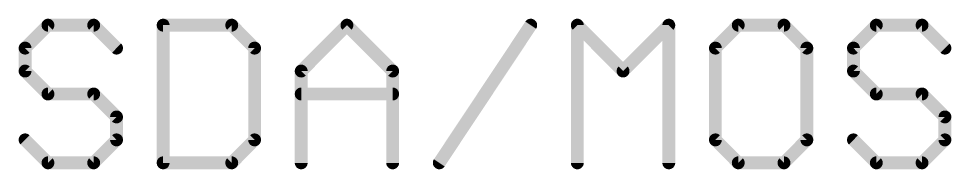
# Model space of a CAD drawing. Extents: x -27.3 to 28.4, y -24.7 to 14.
# Drawn here: x -27.28 to -16.22, y -1.4 to 0.38 of the extents above; entities that cross this region are included whole.
import ezdxf

# ---------------------------------------------------------------- set-up
doc = ezdxf.new("R2010")
doc.units = 0
doc.layers.add('51', color=53, linetype='CONTINUOUS')

msp = doc.modelspace()

# ---------------------------------------------------------------- linework, layer by layer
at = {"layer": '51', "const_width": 0.1524}
for points in [[(-26.9362, 0.3062), (-27.2074, 0.035)], [(-26.3939, 0.3062), (-26.9362, 0.3062)], [(-26.1227, 0.035), (-26.3939, 0.3062)], [(-25.5702, 0.3062), (-25.5702, -1.3208)], [(-24.7567, 0.3062), (-25.5702, 0.3062)], [(-24.4855, 0.035), (-24.7567, 0.3062)], [(-23.933, -0.2361), (-23.3907, 0.3062)], [(-23.3907, 0.3062), (-22.8484, -0.2361)], [(-22.2959, -1.3208), (-21.2112, 0.3062)], [(-20.6587, -1.3208), (-20.6587, 0.3062)], [(-20.6587, 0.3062), (-20.1164, -0.2361)], [(-20.1164, -0.2361), (-19.5741, 0.3062)], [(-19.5741, 0.3062), (-19.5741, -1.3208)], [(-18.7504, 0.3062), (-19.0216, 0.035)], [(-18.2081, 0.3062), (-18.7504, 0.3062)], [(-17.9369, 0.035), (-18.2081, 0.3062)], [(-17.1133, 0.3062), (-17.3844, 0.035)], [(-16.5709, 0.3062), (-17.1133, 0.3062)], [(-16.2998, 0.035), (-16.5709, 0.3062)], [(-27.2074, 0.035), (-27.2074, -0.2361)], [(-24.4855, -1.0496), (-24.4855, 0.035)], [(-19.0216, 0.035), (-19.0216, -1.0496)], [(-17.9369, -1.0496), (-17.9369, 0.035)], [(-17.3844, 0.035), (-17.3844, -0.2361)], [(-27.2074, -0.2361), (-26.9362, -0.5073)], [(-23.933, -1.3208), (-23.933, -0.2361)], [(-22.8484, -0.2361), (-22.8484, -1.3208)], [(-17.3844, -0.2361), (-17.1133, -0.5073)], [(-26.9362, -0.5073), (-26.3939, -0.5073)], [(-26.3939, -0.5073), (-26.1227, -0.7785)], [(-23.933, -0.5073), (-22.8484, -0.5073)], [(-17.1133, -0.5073), (-16.5709, -0.5073)], [(-16.5709, -0.5073), (-16.2998, -0.7785)], [(-26.1227, -0.7785), (-26.1227, -1.0496)], [(-16.2998, -0.7785), (-16.2998, -1.0496)], [(-26.9362, -1.3208), (-27.2074, -1.0496)], [(-26.1227, -1.0496), (-26.3939, -1.3208)], [(-24.7567, -1.3208), (-24.4855, -1.0496)], [(-19.0216, -1.0496), (-18.7504, -1.3208)], [(-18.2081, -1.3208), (-17.9369, -1.0496)], [(-17.1133, -1.3208), (-17.3844, -1.0496)], [(-16.2998, -1.0496), (-16.5709, -1.3208)], [(-26.3939, -1.3208), (-26.9362, -1.3208)], [(-25.5702, -1.3208), (-24.7567, -1.3208)], [(-18.7504, -1.3208), (-18.2081, -1.3208)], [(-16.5709, -1.3208), (-17.1133, -1.3208)]]:
    msp.add_lwpolyline(points, dxfattribs=at)
at = {"layer": '51', "const_width": 0.0762}
for points in [[(-26.9362, 0.3443, 1), (-26.9362, 0.2681)], [(-26.9092, 0.2792, 1), (-26.9631, 0.3331)], [(-26.3669, 0.3331, 1), (-26.4208, 0.2792)], [(-26.3939, 0.2681, 1), (-26.3939, 0.3443)], [(-25.5321, 0.3062, 1), (-25.6083, 0.3062)], [(-25.5702, 0.3443, 1), (-25.5702, 0.2681)], [(-24.7298, 0.3331, 1), (-24.7836, 0.2792)], [(-24.7567, 0.2681, 1), (-24.7567, 0.3443)], [(-23.3638, 0.3331, 1), (-23.4177, 0.2792)], [(-23.3638, 0.2792, 1), (-23.4177, 0.3331)], [(-21.1795, 0.2851, 1), (-21.2429, 0.3273)], [(-20.6318, 0.3331, 1), (-20.6857, 0.2792)], [(-20.6206, 0.3062, 1), (-20.6968, 0.3062)], [(-19.536, 0.3062, 1), (-19.6122, 0.3062)], [(-19.5471, 0.2792, 1), (-19.601, 0.3331)], [(-18.7504, 0.3443, 1), (-18.7504, 0.2681)], [(-18.7235, 0.2792, 1), (-18.7774, 0.3331)], [(-18.1811, 0.3331, 1), (-18.235, 0.2792)], [(-18.2081, 0.2681, 1), (-18.2081, 0.3443)], [(-17.1133, 0.3443, 1), (-17.1133, 0.2681)], [(-17.0863, 0.2792, 1), (-17.1402, 0.3331)], [(-16.544, 0.3331, 1), (-16.5979, 0.2792)], [(-16.5709, 0.2681, 1), (-16.5709, 0.3443)], [(-27.1693, 0.035, 1), (-27.2455, 0.035)], [(-24.4474, 0.035, 1), (-24.5236, 0.035)], [(-18.9835, 0.035, 1), (-19.0597, 0.035)], [(-17.8988, 0.035, 1), (-17.975, 0.035)], [(-17.3463, 0.035, 1), (-17.4225, 0.035)], [(-27.2343, 0.062, 1), (-27.1804, 0.0081)], [(-26.1496, 0.0081, 1), (-26.0958, 0.062)], [(-24.5125, 0.0081, 1), (-24.4586, 0.062)], [(-19.0485, 0.062, 1), (-18.9946, 0.0081)], [(-17.9639, 0.0081, 1), (-17.91, 0.062)], [(-17.4114, 0.062, 1), (-17.3575, 0.0081)], [(-16.3267, 0.0081, 1), (-16.2728, 0.062)], [(-27.1804, -0.2092, 1), (-27.2343, -0.2631)], [(-27.2455, -0.2361, 1), (-27.1693, -0.2361)], [(-23.96, -0.2092, 1), (-23.9061, -0.2631)], [(-23.8949, -0.2361, 1), (-23.9711, -0.2361)], [(-22.8103, -0.2361, 1), (-22.8865, -0.2361)], [(-22.8753, -0.2631, 1), (-22.8214, -0.2092)], [(-20.1433, -0.2092, 1), (-20.0895, -0.2631)], [(-20.1433, -0.2631, 1), (-20.0895, -0.2092)], [(-17.3575, -0.2092, 1), (-17.4114, -0.2631)], [(-17.4225, -0.2361, 1), (-17.3463, -0.2361)], [(-26.9362, -0.4692, 1), (-26.9362, -0.5454)], [(-26.9631, -0.5342, 1), (-26.9092, -0.4804)], [(-26.3669, -0.4804, 1), (-26.4208, -0.5342)], [(-26.3939, -0.5454, 1), (-26.3939, -0.4692)], [(-23.933, -0.4692, 1), (-23.933, -0.5454)], [(-22.8484, -0.5454, 1), (-22.8484, -0.4692)], [(-17.1133, -0.4692, 1), (-17.1133, -0.5454)], [(-17.1402, -0.5342, 1), (-17.0863, -0.4804)], [(-16.544, -0.4804, 1), (-16.5979, -0.5342)], [(-16.5709, -0.5454, 1), (-16.5709, -0.4692)], [(-26.0846, -0.7785, 1), (-26.1608, -0.7785)], [(-26.1496, -0.8054, 1), (-26.0958, -0.7515)], [(-16.2617, -0.7785, 1), (-16.3379, -0.7785)], [(-16.3267, -0.8054, 1), (-16.2728, -0.7515)], [(-27.1804, -1.0227, 1), (-27.2343, -1.0766)], [(-26.0958, -1.0766, 1), (-26.1496, -1.0227)], [(-24.4586, -1.0766, 1), (-24.5125, -1.0227)], [(-18.9946, -1.0227, 1), (-19.0485, -1.0766)], [(-17.91, -1.0766, 1), (-17.9639, -1.0227)], [(-17.3575, -1.0227, 1), (-17.4114, -1.0766)], [(-16.2728, -1.0766, 1), (-16.3267, -1.0227)], [(-26.1608, -1.0496, 1), (-26.0846, -1.0496)], [(-24.5236, -1.0496, 1), (-24.4474, -1.0496)], [(-19.0597, -1.0496, 1), (-18.9835, -1.0496)], [(-17.975, -1.0496, 1), (-17.8988, -1.0496)], [(-16.3379, -1.0496, 1), (-16.2617, -1.0496)], [(-26.9362, -1.2827, 1), (-26.9362, -1.3589)], [(-26.9631, -1.3477, 1), (-26.9092, -1.2939)], [(-26.4208, -1.2939, 1), (-26.3669, -1.3477)], [(-26.3939, -1.3589, 1), (-26.3939, -1.2827)], [(-25.5702, -1.2827, 1), (-25.5702, -1.3589)], [(-25.6083, -1.3208, 1), (-25.5321, -1.3208)], [(-24.7836, -1.2939, 1), (-24.7298, -1.3477)], [(-24.7567, -1.3589, 1), (-24.7567, -1.2827)], [(-23.9711, -1.3208, 1), (-23.8949, -1.3208)], [(-22.8865, -1.3208, 1), (-22.8103, -1.3208)], [(-22.3276, -1.2997, 1), (-22.2642, -1.3419)], [(-20.6968, -1.3208, 1), (-20.6206, -1.3208)], [(-19.6122, -1.3208, 1), (-19.536, -1.3208)], [(-18.7504, -1.2827, 1), (-18.7504, -1.3589)], [(-18.7774, -1.3477, 1), (-18.7235, -1.2939)], [(-18.235, -1.2939, 1), (-18.1811, -1.3477)], [(-18.2081, -1.3589, 1), (-18.2081, -1.2827)], [(-17.1133, -1.2827, 1), (-17.1133, -1.3589)], [(-17.1402, -1.3477, 1), (-17.0863, -1.2939)], [(-16.5979, -1.2939, 1), (-16.544, -1.3477)], [(-16.5709, -1.3589, 1), (-16.5709, -1.2827)]]:
    msp.add_lwpolyline(points, format="xyb", dxfattribs=at)

doc.saveas('drawing.dxf')
